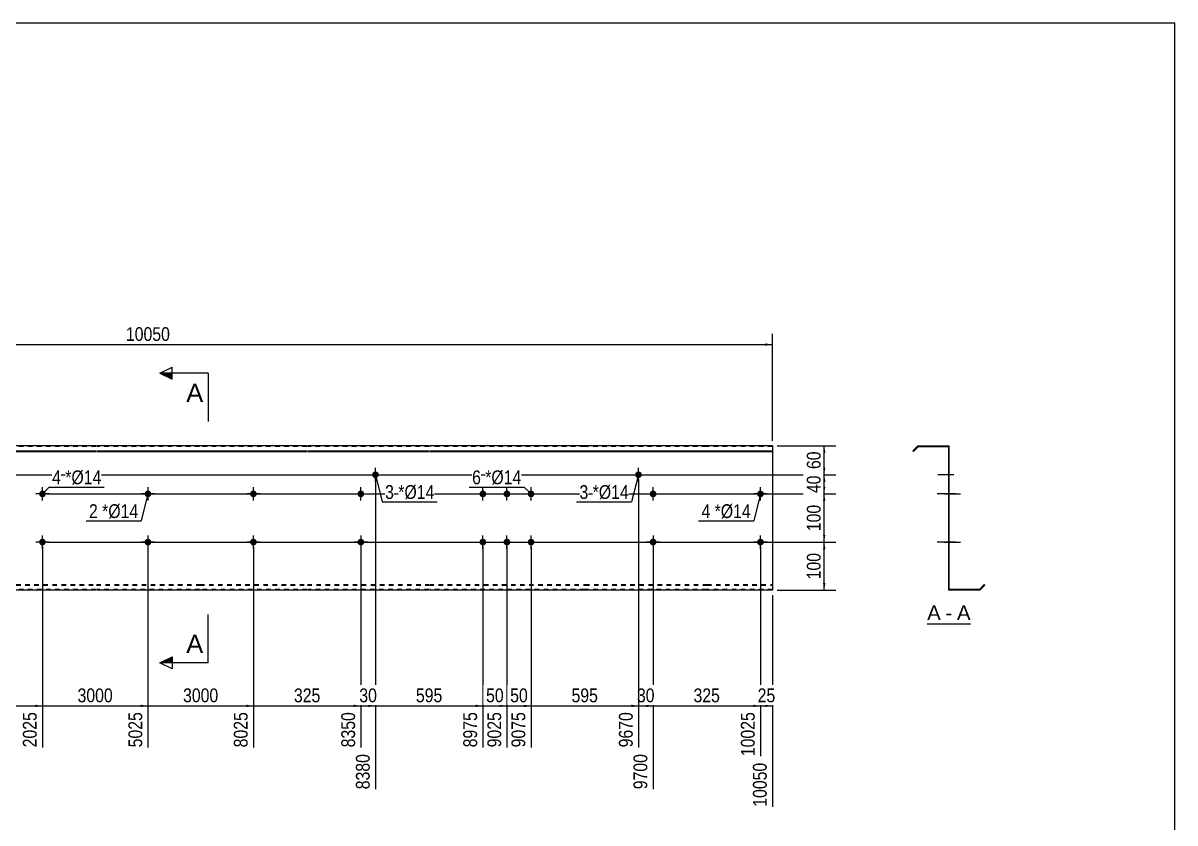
# Model space of a CAD drawing. Header units: millimetres. Extents: x -60 to 343, y -174 to 103.
# Drawn here: x 103.7 to 342.8, y -63.3 to 102.8 of the extents above; entities that cross this region are included whole.
import ezdxf

# ---------------------------------------------------------------- set-up
doc = ezdxf.new("R2010")
doc.units = ezdxf.units.MM
doc.linetypes.add('DXK_LINE_DOT1', pattern=[1.8814, 0.9407, -0.9407])
doc.styles.add('Arial', font='ARIAL.TTF', dxfattribs={"height": 0.2})
doc.styles.add('Arial Narrow', font='ARIALN.TTF', dxfattribs={"height": 0.2})

# ---------------------------------------------------------------- blocks, each defined once
blk = doc.blocks.new('Unknown-627191795-2017')
at = {"color": 5, "linetype": 'Continuous'}
for p, q in [((342.8, 102.75), (-57.2, 102.75)), ((342.8, -174.25), (342.8, 102.75))]:
    blk.add_line(p, q, dxfattribs=at)
blk = doc.blocks.new('Unknown-627191795-12 - 1242')
at = {"color": 7, "linetype": 'Continuous'}
blk.add_line((291.36, -21.95), (300.39, -21.95), dxfattribs=at)
at = {"color": 0, "linetype": 'Continuous'}
blk.add_wipeout([(294.2, -21.2), (294.2, -18), (291.36, -18), (291.36, -21.2)], dxfattribs=at)
blk.add_wipeout([(296.58, -21.2), (296.58, -18), (295.16, -18), (295.16, -21.2)], dxfattribs=at)
at = {"color": 96, "linetype": 'Continuous', "style": 'Arial'}
blk.add_text('A', height=3.06, dxfattribs=at).set_placement((291.36, -21.2))
at = {"color": 0, "linetype": 'Continuous'}
blk.add_wipeout([(300.39, -21.2), (300.39, -18), (297.54, -18), (297.54, -21.2)], dxfattribs=at)
at = {"color": 96, "linetype": 'Continuous', "style": 'Arial'}
for s, p in [('A', (297.54, -21.2)), ('-', (295.16, -21.2))]:
    blk.add_text(s, height=3.06, dxfattribs=at).set_placement(p)
blk = doc.blocks.new('Part-627191795-1218 - 1203')
at = {"color": 2, "linetype": 'Continuous'}
for p, q in [((118.84, 15), (96.64, 15)), ((140.34, 15), (118.94, 15)), ((162.63, 15), (140.44, 15)), ((187.96, 15), (162.73, 15)), ((220.25, 15), (188.06, 15)), ((245.57, 15), (220.35, 15)), ((259.27, 15), (245.67, 15)), ((259.27, 15), (259.27, 13.94)), ((96.64, 13.94), (118.84, 13.94)), ((96.64, 13.81), (118.84, 13.81)), ((118.94, 13.94), (140.34, 13.94)), ((118.94, 13.81), (140.34, 13.81)), ((140.44, 13.94), (162.63, 13.94)), ((140.44, 13.81), (162.63, 13.81)), ((162.73, 13.94), (187.96, 13.94)), ((162.73, 13.81), (187.96, 13.81)), ((188.06, 13.94), (220.25, 13.94)), ((188.06, 13.81), (220.25, 13.81)), ((220.35, 13.94), (245.57, 13.94)), ((220.35, 13.81), (245.57, 13.81)), ((245.67, 13.94), (259.27, 13.94)), ((245.67, 13.81), (259.27, 13.81)), ((259.27, 13.94), (259.27, -15)), ((118.84, -15), (96.64, -15)), ((140.34, -15), (118.94, -15)), ((162.63, -15), (140.44, -15)), ((187.96, -15), (162.73, -15)), ((220.25, -15), (188.06, -15)), ((245.57, -15), (220.35, -15)), ((259.27, -15), (245.67, -15))]:
    blk.add_line(p, q, dxfattribs=at)
at = {"color": 7, "linetype": 'DXK_LINE_DOT1'}
for p, q in [((118.84, 14.82), (96.64, 14.82)), ((140.34, 14.82), (118.94, 14.82)), ((162.63, 14.82), (140.44, 14.82)), ((187.96, 14.82), (162.73, 14.82)), ((220.25, 14.82), (188.06, 14.82)), ((245.57, 14.82), (220.35, 14.82)), ((259.27, 14.82), (245.67, 14.82)), ((96.64, -13.81), (118.84, -13.81)), ((96.64, -13.94), (118.84, -13.94)), ((118.94, -13.81), (140.34, -13.81)), ((118.94, -13.94), (140.34, -13.94)), ((140.44, -13.81), (162.63, -13.81)), ((140.44, -13.94), (162.63, -13.94)), ((162.73, -13.81), (187.96, -13.81)), ((162.73, -13.94), (187.96, -13.94)), ((188.06, -13.81), (220.25, -13.81)), ((188.06, -13.94), (220.25, -13.94)), ((220.35, -13.81), (245.57, -13.81)), ((220.35, -13.94), (245.57, -13.94)), ((245.67, -13.81), (259.27, -13.81)), ((245.67, -13.94), (259.27, -13.94)), ((118.84, -14.82), (96.64, -14.82)), ((140.34, -14.82), (118.94, -14.82)), ((162.63, -14.82), (140.44, -14.82)), ((187.96, -14.82), (162.73, -14.82)), ((220.25, -14.82), (188.06, -14.82)), ((245.57, -14.82), (220.35, -14.82)), ((259.27, -14.82), (245.67, -14.82))]:
    blk.add_line(p, q, dxfattribs=at)
blk = doc.blocks.new('Bolt-627191795-1219 - 1203')
at = {"linetype": 'Continuous'}
blk.add_hatch(color=3, dxfattribs=at).paths.add_polyline_path([(176.16, 8.98, -1), (177.56, 8.98, -1)])
at = {"color": 3, "linetype": 'Continuous'}
for p, q in [((176.86, 7.58), (176.86, 10.38)), ((175.46, 8.98), (178.26, 8.98))]:
    blk.add_line(p, q, dxfattribs=at)
blk = doc.blocks.new('Bolt-627191795-1220 - 1203')
at = {"linetype": 'Continuous'}
blk.add_hatch(color=3, dxfattribs=at).paths.add_polyline_path([(230.75, 8.98, -1), (232.15, 8.98, -1)])
at = {"color": 3, "linetype": 'Continuous'}
for p, q in [((231.45, 7.58), (231.45, 10.38)), ((230.05, 8.98), (232.85, 8.98))]:
    blk.add_line(p, q, dxfattribs=at)
blk = doc.blocks.new('Bolt-627191795-1221 - 1203')
at = {"linetype": 'Continuous'}
for points in [[(198.45, 5, -1), (199.85, 5, -1)], [(203.45, 5, -1), (204.85, 5, -1)], [(208.45, 5, -1), (209.85, 5, -1)], [(198.45, -5, -1), (199.85, -5, -1)], [(203.45, -5, -1), (204.85, -5, -1)], [(208.45, -5, -1), (209.85, -5, -1)]]:
    blk.add_hatch(color=3, dxfattribs=at).paths.add_polyline_path(points)
at = {"color": 3, "linetype": 'Continuous'}
for p, q in [((197.75, 5), (200.55, 5)), ((199.15, 3.6), (199.15, 6.4)), ((202.75, 5), (205.55, 5)), ((204.15, 3.6), (204.15, 6.4)), ((207.75, 5), (210.55, 5)), ((209.15, 3.6), (209.15, 6.4)), ((199.15, -6.4), (199.15, -3.6)), ((204.15, -6.4), (204.15, -3.6)), ((209.15, -6.4), (209.15, -3.6)), ((197.75, -5), (200.55, -5)), ((202.75, -5), (205.55, -5)), ((207.75, -5), (210.55, -5))]:
    blk.add_line(p, q, dxfattribs=at)
blk = doc.blocks.new('Bolt-627191795-1222 - 1203')
at = {"linetype": 'Continuous'}
blk.add_hatch(color=3, dxfattribs=at).paths.add_polyline_path([(174.53, -5, -1), (173.13, -5, -1)])
at = {"color": 3, "linetype": 'Continuous'}
for p, q in [((173.83, -3.6), (173.83, -6.4)), ((175.23, -5), (172.43, -5))]:
    blk.add_line(p, q, dxfattribs=at)
blk = doc.blocks.new('Bolt-627191795-1227 - 1203')
at = {"linetype": 'Continuous'}
for points in [[(130.34, 5, -1), (128.94, 5, -1)], [(130.34, -5, -1), (128.94, -5, -1)]]:
    blk.add_hatch(color=3, dxfattribs=at).paths.add_polyline_path(points)
at = {"color": 3, "linetype": 'Continuous'}
for p, q in [((131.04, 5), (128.24, 5)), ((129.64, 6.4), (129.64, 3.6)), ((129.64, -3.6), (129.64, -6.4)), ((131.04, -5), (128.24, -5))]:
    blk.add_line(p, q, dxfattribs=at)
blk = doc.blocks.new('Bolt-627191795-1228 - 1203')
at = {"linetype": 'Continuous'}
blk.add_hatch(color=3, dxfattribs=at).paths.add_polyline_path([(173.13, 5, -1), (174.53, 5, -1)])
at = {"color": 3, "linetype": 'Continuous'}
for p, q in [((172.43, 5), (175.23, 5)), ((173.83, 3.6), (173.83, 6.4))]:
    blk.add_line(p, q, dxfattribs=at)
blk = doc.blocks.new('Bolt-627191795-1232 - 1203')
at = {"linetype": 'Continuous'}
for points in [[(1.8, 5, -1), (3.2, 5, -1)], [(107.04, 5, -1), (108.44, 5, -1)]]:
    blk.add_hatch(color=3, dxfattribs=at).paths.add_polyline_path(points)
at = {"color": 3, "linetype": 'Continuous'}
for p, q in [((3.9, 5), (1.1, 5)), ((2.5, 3.6), (2.5, 6.4)), ((109.14, 5), (106.34, 5)), ((107.74, 3.6), (107.74, 6.4))]:
    blk.add_line(p, q, dxfattribs=at)
blk = doc.blocks.new('Bolt-627191795-1233 - 1203')
at = {"linetype": 'Continuous'}
for points in [[(1.8, -5, -1), (3.2, -5, -1)], [(107.04, -5, -1), (108.44, -5, -1)]]:
    blk.add_hatch(color=3, dxfattribs=at).paths.add_polyline_path(points)
at = {"color": 3, "linetype": 'Continuous'}
for p, q in [((2.5, -6.4), (2.5, -3.6)), ((107.74, -6.4), (107.74, -3.6)), ((3.9, -5), (1.1, -5)), ((109.14, -5), (106.34, -5))]:
    blk.add_line(p, q, dxfattribs=at)
blk = doc.blocks.new('Bolt-627191795-1234 - 1203')
at = {"linetype": 'Continuous'}
blk.add_hatch(color=3, dxfattribs=at).paths.add_polyline_path([(233.78, 5, -1), (235.18, 5, -1)])
at = {"color": 3, "linetype": 'Continuous'}
for p, q in [((233.08, 5), (235.88, 5)), ((234.48, 3.6), (234.48, 6.4))]:
    blk.add_line(p, q, dxfattribs=at)
blk = doc.blocks.new('Bolt-627191795-1235 - 1203')
at = {"linetype": 'Continuous'}
blk.add_hatch(color=3, dxfattribs=at).paths.add_polyline_path([(235.18, -5, -1), (233.78, -5, -1)])
at = {"color": 3, "linetype": 'Continuous'}
for p, q in [((234.48, -3.6), (234.48, -6.4)), ((235.88, -5), (233.08, -5))]:
    blk.add_line(p, q, dxfattribs=at)
blk = doc.blocks.new('Bolt-627191795-1236 - 1203')
at = {"linetype": 'Continuous'}
for points in [[(150.83, 5, -1), (152.23, 5, -1)], [(256.07, 5, -1), (257.47, 5, -1)]]:
    blk.add_hatch(color=3, dxfattribs=at).paths.add_polyline_path(points)
at = {"color": 3, "linetype": 'Continuous'}
for p, q in [((152.93, 5), (150.13, 5)), ((151.53, 3.6), (151.53, 6.4)), ((258.17, 5), (255.37, 5)), ((256.77, 3.6), (256.77, 6.4))]:
    blk.add_line(p, q, dxfattribs=at)
blk = doc.blocks.new('Bolt-627191795-1237 - 1203')
at = {"linetype": 'Continuous'}
for points in [[(150.83, -5, -1), (152.23, -5, -1)], [(256.07, -5, -1), (257.47, -5, -1)]]:
    blk.add_hatch(color=3, dxfattribs=at).paths.add_polyline_path(points)
at = {"color": 3, "linetype": 'Continuous'}
for p, q in [((151.53, -6.4), (151.53, -3.6)), ((256.77, -6.4), (256.77, -3.6)), ((152.93, -5), (150.13, -5)), ((258.17, -5), (255.37, -5))]:
    blk.add_line(p, q, dxfattribs=at)
blk = doc.blocks.new('Bolt-627191795-1248 - 1242')
at = {"linetype": 'Continuous'}
blk.add_hatch(color=3, dxfattribs=at).paths.add_polyline_path([(295.96, -5.7), (295.96, -4.3), (295.78, -4.3), (295.78, -5.7)])
at = {"color": 3, "linetype": 'Continuous'}
for p, q in [((295.96, -4.3), (295.78, -4.3)), ((296.76, -5), (295.78, -5)), ((295.96, -5.7), (295.78, -5.7))]:
    blk.add_line(p, q, dxfattribs=at)
blk = doc.blocks.new('Part-627191795-1244 - 1242')
at = {"color": 2, "linetype": 'Continuous'}
for p, q in [((289.46, 15), (288.4, 13.94)), ((288.53, 13.81), (289.54, 14.82)), ((289.46, 15), (295.96, 15)), ((289.54, 14.82), (295.78, 14.82)), ((295.78, 14.82), (295.78, -15)), ((295.96, -14.82), (295.96, 15)), ((288.4, 13.94), (288.53, 13.81)), ((303.21, -13.81), (302.21, -14.82)), ((302.28, -15), (303.34, -13.94)), ((303.34, -13.94), (303.21, -13.81)), ((302.28, -15), (295.78, -15)), ((302.21, -14.82), (295.96, -14.82))]:
    blk.add_line(p, q, dxfattribs=at)
blk = doc.blocks.new('Bolt-627191795-1245 - 1242')
at = {"linetype": 'Continuous'}
blk.add_hatch(color=3, dxfattribs=at).paths.add_polyline_path([(295.78, 9.68), (295.78, 8.28), (295.96, 8.28), (295.96, 9.68)])
at = {"color": 3, "linetype": 'Continuous'}
for p, q in [((295.96, 9.68), (295.78, 9.68)), ((296.91, 8.98), (293.61, 8.98)), ((295.96, 8.28), (295.78, 8.28))]:
    blk.add_line(p, q, dxfattribs=at)
blk = doc.blocks.new('Bolt-627191795-1246 - 1242')
at = {"linetype": 'Continuous'}
blk.add_hatch(color=3, dxfattribs=at).paths.add_polyline_path([(295.78, 9.68), (295.78, 8.28), (295.96, 8.28), (295.96, 9.68)])
at = {"color": 3, "linetype": 'Continuous'}
for p, q in [((295.96, 9.68), (295.78, 9.68)), ((296.91, 8.98), (293.61, 8.98)), ((295.96, 8.28), (295.78, 8.28))]:
    blk.add_line(p, q, dxfattribs=at)
blk = doc.blocks.new('Bolt-627191795-1247 - 1242')
at = {"linetype": 'Continuous'}
for points in [[(295.78, 5.7), (295.78, 4.3), (295.96, 4.3), (295.96, 5.7)], [(295.78, 5.7), (295.78, 4.3), (295.96, 4.3), (295.96, 5.7)], [(295.78, 5.7), (295.78, 4.3), (295.96, 4.3), (295.96, 5.7)], [(295.78, -4.3), (295.78, -5.7), (295.96, -5.7), (295.96, -4.3)], [(295.78, -4.3), (295.78, -5.7), (295.96, -5.7), (295.96, -4.3)], [(295.78, -4.3), (295.78, -5.7), (295.96, -5.7), (295.96, -4.3)]]:
    blk.add_hatch(color=3, dxfattribs=at).paths.add_polyline_path(points)
at = {"color": 3, "linetype": 'Continuous'}
for p, q in [((297.26, 5), (293.46, 5)), ((297.26, 5), (293.46, 5)), ((297.26, 5), (293.46, 5)), ((295.96, 5.7), (295.78, 5.7)), ((295.96, 5.7), (295.78, 5.7)), ((295.96, 5.7), (295.78, 5.7)), ((295.96, 4.3), (295.78, 4.3)), ((295.96, 4.3), (295.78, 4.3)), ((295.96, 4.3), (295.78, 4.3)), ((295.96, -4.3), (295.78, -4.3)), ((295.96, -4.3), (295.78, -4.3)), ((295.96, -4.3), (295.78, -4.3)), ((297.26, -5), (293.46, -5)), ((297.26, -5), (293.46, -5)), ((297.26, -5), (293.46, -5)), ((295.96, -5.7), (295.78, -5.7)), ((295.96, -5.7), (295.78, -5.7)), ((295.96, -5.7), (295.78, -5.7))]:
    blk.add_line(p, q, dxfattribs=at)
blk = doc.blocks.new('Bolt-627191795-1249 - 1242')
at = {"linetype": 'Continuous'}
blk.add_hatch(color=3, dxfattribs=at).paths.add_polyline_path([(295.78, 9.68), (295.78, 8.28), (295.96, 8.28), (295.96, 9.68)])
at = {"color": 3, "linetype": 'Continuous'}
for p, q in [((295.96, 9.68), (295.78, 9.68)), ((296.91, 8.98), (293.61, 8.98)), ((295.96, 8.28), (295.78, 8.28))]:
    blk.add_line(p, q, dxfattribs=at)
blk = doc.blocks.new('Bolt-627191795-1250 - 1242')
at = {"linetype": 'Continuous'}
blk.add_hatch(color=3, dxfattribs=at).paths.add_polyline_path([(295.78, 9.68), (295.78, 8.28), (295.96, 8.28), (295.96, 9.68)])
at = {"color": 3, "linetype": 'Continuous'}
for p, q in [((295.96, 9.68), (295.78, 9.68)), ((296.91, 8.98), (293.61, 8.98)), ((295.96, 8.28), (295.78, 8.28))]:
    blk.add_line(p, q, dxfattribs=at)
blk = doc.blocks.new('Bolt-627191795-1251 - 1242')
at = {"linetype": 'Continuous'}
for points in [[(295.78, 5.7), (295.78, 4.3), (295.96, 4.3), (295.96, 5.7)], [(295.78, 5.7), (295.78, 4.3), (295.96, 4.3), (295.96, 5.7)], [(295.78, 5.7), (295.78, 4.3), (295.96, 4.3), (295.96, 5.7)], [(295.78, -4.3), (295.78, -5.7), (295.96, -5.7), (295.96, -4.3)], [(295.78, -4.3), (295.78, -5.7), (295.96, -5.7), (295.96, -4.3)], [(295.78, -4.3), (295.78, -5.7), (295.96, -5.7), (295.96, -4.3)]]:
    blk.add_hatch(color=3, dxfattribs=at).paths.add_polyline_path(points)
at = {"color": 3, "linetype": 'Continuous'}
for p, q in [((297.26, 5), (293.46, 5)), ((297.26, 5), (293.46, 5)), ((297.26, 5), (293.46, 5)), ((295.96, 5.7), (295.78, 5.7)), ((295.96, 5.7), (295.78, 5.7)), ((295.96, 5.7), (295.78, 5.7)), ((295.96, 4.3), (295.78, 4.3)), ((295.96, 4.3), (295.78, 4.3)), ((295.96, 4.3), (295.78, 4.3)), ((295.96, -4.3), (295.78, -4.3)), ((295.96, -4.3), (295.78, -4.3)), ((295.96, -4.3), (295.78, -4.3)), ((297.26, -5), (293.46, -5)), ((297.26, -5), (293.46, -5)), ((297.26, -5), (293.46, -5)), ((295.96, -5.7), (295.78, -5.7)), ((295.96, -5.7), (295.78, -5.7)), ((295.96, -5.7), (295.78, -5.7))]:
    blk.add_line(p, q, dxfattribs=at)
blk = doc.blocks.new('Bolt-627191795-1252 - 1242')
at = {"linetype": 'Continuous'}
blk.add_hatch(color=3, dxfattribs=at).paths.add_polyline_path([(295.96, -5.7), (295.96, -4.3), (295.78, -4.3), (295.78, -5.7)])
at = {"color": 3, "linetype": 'Continuous'}
for p, q in [((295.96, -4.3), (295.78, -4.3)), ((296.76, -5), (295.78, -5)), ((295.96, -5.7), (295.78, -5.7))]:
    blk.add_line(p, q, dxfattribs=at)
blk = doc.blocks.new('Bolt-627191795-1253 - 1242')
at = {"linetype": 'Continuous'}
for points in [[(295.96, 4.3), (295.96, 5.7), (295.78, 5.7), (295.78, 4.3)], [(295.96, -5.7), (295.96, -4.3), (295.78, -4.3), (295.78, -5.7)]]:
    blk.add_hatch(color=3, dxfattribs=at).paths.add_polyline_path(points)
at = {"color": 3, "linetype": 'Continuous'}
for p, q in [((295.96, 5), (293.78, 5)), ((295.96, 5.7), (295.78, 5.7)), ((295.96, 4.3), (295.78, 4.3)), ((295.96, -4.3), (295.78, -4.3)), ((295.96, -5), (293.78, -5)), ((295.96, -5.7), (295.78, -5.7))]:
    blk.add_line(p, q, dxfattribs=at)
blk = doc.blocks.new('Bolt-627191795-1254 - 1242')
at = {"linetype": 'Continuous'}
blk.add_hatch(color=3, dxfattribs=at).paths.add_polyline_path([(295.78, 5.7), (295.78, 4.3), (295.96, 4.3), (295.96, 5.7)])
at = {"color": 3, "linetype": 'Continuous'}
for p, q in [((296.91, 5), (293.61, 5)), ((295.96, 5.7), (295.78, 5.7)), ((295.96, 4.3), (295.78, 4.3))]:
    blk.add_line(p, q, dxfattribs=at)
blk = doc.blocks.new('Bolt-627191795-1255 - 1242')
at = {"linetype": 'Continuous'}
blk.add_hatch(color=3, dxfattribs=at).paths.add_polyline_path([(295.78, 5.7), (295.78, 4.3), (295.96, 4.3), (295.96, 5.7)])
at = {"color": 3, "linetype": 'Continuous'}
for p, q in [((296.91, 5), (293.61, 5)), ((295.96, 5.7), (295.78, 5.7)), ((295.96, 4.3), (295.78, 4.3))]:
    blk.add_line(p, q, dxfattribs=at)
blk = doc.blocks.new('Bolt-627191795-1256 - 1242')
at = {"linetype": 'Continuous'}
blk.add_hatch(color=3, dxfattribs=at).paths.add_polyline_path([(295.78, 5.7), (295.78, 4.3), (295.96, 4.3), (295.96, 5.7)])
at = {"color": 3, "linetype": 'Continuous'}
for p, q in [((296.91, 5), (293.61, 5)), ((295.96, 5.7), (295.78, 5.7)), ((295.96, 4.3), (295.78, 4.3))]:
    blk.add_line(p, q, dxfattribs=at)
blk = doc.blocks.new('Bolt-627191795-1257 - 1242')
at = {"linetype": 'Continuous'}
blk.add_hatch(color=3, dxfattribs=at).paths.add_polyline_path([(295.96, -5.7), (295.96, -4.3), (295.78, -4.3), (295.78, -5.7)])
at = {"color": 3, "linetype": 'Continuous'}
for p, q in [((295.96, -4.3), (295.78, -4.3)), ((296.76, -5), (295.78, -5)), ((295.96, -5.7), (295.78, -5.7))]:
    blk.add_line(p, q, dxfattribs=at)
blk = doc.blocks.new('Bolt-627191795-1258 - 1242')
at = {"linetype": 'Continuous'}
blk.add_hatch(color=3, dxfattribs=at).paths.add_polyline_path([(295.78, 5.7), (295.78, 4.3), (295.96, 4.3), (295.96, 5.7)])
blk.add_hatch(color=3, dxfattribs=at).paths.add_polyline_path([(295.78, 5.7), (295.78, 4.3), (295.96, 4.3), (295.96, 5.7)])
at = {"color": 3, "linetype": 'Continuous'}
for p, q in [((294.98, 5), (298.28, 5)), ((294.98, 5), (298.28, 5)), ((295.78, 5.7), (295.96, 5.7)), ((295.78, 5.7), (295.96, 5.7)), ((295.78, 4.3), (295.96, 4.3)), ((295.78, 4.3), (295.96, 4.3))]:
    blk.add_line(p, q, dxfattribs=at)
blk = doc.blocks.new('Bolt-627191795-1259 - 1242')
at = {"linetype": 'Continuous'}
blk.add_hatch(color=3, dxfattribs=at).paths.add_polyline_path([(295.78, -4.3), (295.78, -5.7), (295.96, -5.7), (295.96, -4.3)])
blk.add_hatch(color=3, dxfattribs=at).paths.add_polyline_path([(295.78, -4.3), (295.78, -5.7), (295.96, -5.7), (295.96, -4.3)])
at = {"color": 3, "linetype": 'Continuous'}
for p, q in [((295.78, -4.3), (295.96, -4.3)), ((295.78, -4.3), (295.96, -4.3)), ((294.98, -5), (298.28, -5)), ((294.98, -5), (298.28, -5)), ((295.78, -5.7), (295.96, -5.7)), ((295.78, -5.7), (295.96, -5.7))]:
    blk.add_line(p, q, dxfattribs=at)
blk = doc.blocks.new('Bolt-627191795-1260 - 1242')
at = {"linetype": 'Continuous'}
blk.add_hatch(color=3, dxfattribs=at).paths.add_polyline_path([(295.78, 5.7), (295.78, 4.3), (295.96, 4.3), (295.96, 5.7)])
at = {"color": 3, "linetype": 'Continuous'}
for p, q in [((296.91, 5), (293.61, 5)), ((295.96, 5.7), (295.78, 5.7)), ((295.96, 4.3), (295.78, 4.3))]:
    blk.add_line(p, q, dxfattribs=at)
blk = doc.blocks.new('Bolt-627191795-1261 - 1242')
at = {"linetype": 'Continuous'}
blk.add_hatch(color=3, dxfattribs=at).paths.add_polyline_path([(295.96, -5.7), (295.96, -4.3), (295.78, -4.3), (295.78, -5.7)])
at = {"color": 3, "linetype": 'Continuous'}
for p, q in [((295.96, -4.3), (295.78, -4.3)), ((296.76, -5), (295.78, -5)), ((295.96, -5.7), (295.78, -5.7))]:
    blk.add_line(p, q, dxfattribs=at)
blk = doc.blocks.new('Bolt-627191795-1262 - 1242')
at = {"linetype": 'Continuous'}
blk.add_hatch(color=3, dxfattribs=at).paths.add_polyline_path([(295.78, 5.7), (295.78, 4.3), (295.96, 4.3), (295.96, 5.7)])
blk.add_hatch(color=3, dxfattribs=at).paths.add_polyline_path([(295.78, 5.7), (295.78, 4.3), (295.96, 4.3), (295.96, 5.7)])
at = {"color": 3, "linetype": 'Continuous'}
for p, q in [((294.98, 5), (298.28, 5)), ((294.98, 5), (298.28, 5)), ((295.78, 5.7), (295.96, 5.7)), ((295.78, 5.7), (295.96, 5.7)), ((295.78, 4.3), (295.96, 4.3)), ((295.78, 4.3), (295.96, 4.3))]:
    blk.add_line(p, q, dxfattribs=at)
blk = doc.blocks.new('Bolt-627191795-1263 - 1242')
at = {"linetype": 'Continuous'}
blk.add_hatch(color=3, dxfattribs=at).paths.add_polyline_path([(295.78, -4.3), (295.78, -5.7), (295.96, -5.7), (295.96, -4.3)])
blk.add_hatch(color=3, dxfattribs=at).paths.add_polyline_path([(295.78, -4.3), (295.78, -5.7), (295.96, -5.7), (295.96, -4.3)])
at = {"color": 3, "linetype": 'Continuous'}
for p, q in [((295.78, -4.3), (295.96, -4.3)), ((295.78, -4.3), (295.96, -4.3)), ((294.98, -5), (298.28, -5)), ((294.98, -5), (298.28, -5)), ((295.78, -5.7), (295.96, -5.7)), ((295.78, -5.7), (295.96, -5.7))]:
    blk.add_line(p, q, dxfattribs=at)
blk = doc.blocks.new('StraightDimension-627191795-1279 - 1203')
at = {"linetype": 'Continuous'}
blk.add_hatch(color=7, dxfattribs=at).paths.add_polyline_path([(255.27, -38.75), (256.77, -39), (255.27, -39.25)])
at = {"color": 7, "linetype": 'Continuous'}
for p, q in [((234.48, -6), (234.48, -56.31)), ((256.77, -6), (256.77, -49.44)), ((234.48, -39), (256.77, -39))]:
    blk.add_line(p, q, dxfattribs=at)
at = {"color": 0}
blk.add_wipeout([(248.97, -38.85), (248.97, -34.65), (242.28, -34.65), (242.28, -38.85)], dxfattribs=at)
at = {"color": 0, "linetype": 'Continuous'}
blk.add_wipeout([(256.17, -39.7), (251.97, -39.7), (251.97, -50.04), (256.17, -50.04)], dxfattribs=at)
at = {"color": 3, "style": 'Arial Narrow'}
blk.add_text('325', height=2.863, dxfattribs=at).set_placement((242.88, -38.25))
at = {"color": 3, "linetype": 'Continuous', "style": 'Arial Narrow'}
blk.add_text('10025', height=2.863, rotation=90.0002, dxfattribs=at).set_placement((255.57, -49.44))
blk = doc.blocks.new('StraightDimension-627191795-1289 - 1203')
at = {"linetype": 'Continuous'}
blk.add_hatch(color=7, dxfattribs=at).paths.add_polyline_path([(106.24, -38.75), (107.74, -39), (106.24, -39.25)])
at = {"color": 7, "linetype": 'Continuous'}
for p, q in [((85.44, -6), (85.44, -56.31)), ((107.74, -6), (107.74, -47.61)), ((85.44, -39), (107.74, -39))]:
    blk.add_line(p, q, dxfattribs=at)
at = {"color": 0}
blk.add_wipeout([(99.93, -38.85), (99.93, -34.65), (93.25, -34.65), (93.25, -38.85)], dxfattribs=at)
at = {"color": 0, "linetype": 'Continuous'}
blk.add_wipeout([(107.14, -39.7), (102.94, -39.7), (102.94, -48.21), (107.14, -48.21)], dxfattribs=at)
at = {"color": 3, "style": 'Arial Narrow'}
blk.add_text('325', height=2.863, dxfattribs=at).set_placement((93.85, -38.25))
at = {"color": 3, "linetype": 'Continuous', "style": 'Arial Narrow'}
blk.add_text('2025', height=2.863, rotation=90.0002, dxfattribs=at).set_placement((106.54, -47.61))
blk = doc.blocks.new('StraightDimension-627191795-1284 - 1203')
at = {"linetype": 'Continuous'}
blk.add_hatch(color=7, dxfattribs=at).paths.add_polyline_path([(197.65, -38.75), (199.15, -39), (197.65, -39.25)])
at = {"color": 7, "linetype": 'Continuous'}
for p, q in [((176.86, 7.98), (176.86, -56.31)), ((199.15, -6), (199.15, -47.61)), ((176.86, -39), (199.15, -39))]:
    blk.add_line(p, q, dxfattribs=at)
at = {"color": 0}
blk.add_wipeout([(191.35, -38.85), (191.35, -34.65), (184.66, -34.65), (184.66, -38.85)], dxfattribs=at)
at = {"color": 0, "linetype": 'Continuous'}
blk.add_wipeout([(198.55, -39.7), (194.35, -39.7), (194.35, -48.21), (198.55, -48.21)], dxfattribs=at)
at = {"color": 3, "style": 'Arial Narrow'}
blk.add_text('595', height=2.863, dxfattribs=at).set_placement((185.26, -38.25))
at = {"color": 3, "linetype": 'Continuous', "style": 'Arial Narrow'}
blk.add_text('8975', height=2.863, rotation=90.0002, dxfattribs=at).set_placement((197.95, -47.61))
blk = doc.blocks.new('StraightDimension-627191795-1283 - 1203')
at = {"linetype": 'Continuous'}
blk.add_hatch(color=7, dxfattribs=at).paths.add_polyline_path([(202.65, -38.75), (204.15, -39), (202.65, -39.25)])
at = {"color": 7, "linetype": 'Continuous'}
for p, q in [((199.15, -6), (199.15, -47.61)), ((204.15, -6), (204.15, -47.61)), ((199.15, -39), (204.15, -39))]:
    blk.add_line(p, q, dxfattribs=at)
at = {"color": 0}
blk.add_wipeout([(204.08, -38.85), (204.08, -34.65), (199.22, -34.65), (199.22, -38.85)], dxfattribs=at)
at = {"color": 3, "style": 'Arial Narrow'}
blk.add_text('50', height=2.863, dxfattribs=at).set_placement((199.82, -38.25))
at = {"color": 0, "linetype": 'Continuous'}
blk.add_wipeout([(203.55, -39.7), (199.35, -39.7), (199.35, -48.21), (203.55, -48.21)], dxfattribs=at)
at = {"color": 3, "linetype": 'Continuous', "style": 'Arial Narrow'}
blk.add_text('9025', height=2.863, rotation=90.0002, dxfattribs=at).set_placement((202.95, -47.61))
blk = doc.blocks.new('StraightDimension-627191795-1282 - 1203')
at = {"linetype": 'Continuous'}
blk.add_hatch(color=7, dxfattribs=at).paths.add_polyline_path([(207.65, -38.75), (209.15, -39), (207.65, -39.25)])
at = {"color": 7, "linetype": 'Continuous'}
for p, q in [((204.15, -6), (204.15, -47.61)), ((209.15, -6), (209.15, -47.61)), ((204.15, -39), (209.15, -39))]:
    blk.add_line(p, q, dxfattribs=at)
at = {"color": 0}
blk.add_wipeout([(209.08, -38.85), (209.08, -34.65), (204.22, -34.65), (204.22, -38.85)], dxfattribs=at)
at = {"color": 3, "style": 'Arial Narrow'}
blk.add_text('50', height=2.863, dxfattribs=at).set_placement((204.82, -38.25))
at = {"color": 0, "linetype": 'Continuous'}
blk.add_wipeout([(208.55, -39.7), (204.35, -39.7), (204.35, -48.21), (208.55, -48.21)], dxfattribs=at)
at = {"color": 3, "linetype": 'Continuous', "style": 'Arial Narrow'}
blk.add_text('9075', height=2.863, rotation=90.0002, dxfattribs=at).set_placement((207.95, -47.61))
blk = doc.blocks.new('StraightDimension-627191795-1286 - 1203')
at = {"linetype": 'Continuous'}
blk.add_hatch(color=7, dxfattribs=at).paths.add_polyline_path([(172.33, -38.75), (173.83, -39), (172.33, -39.25)])
at = {"color": 7, "linetype": 'Continuous'}
for p, q in [((151.53, -6), (151.53, -47.61)), ((173.83, -6), (173.83, -47.61)), ((151.53, -39), (173.83, -39))]:
    blk.add_line(p, q, dxfattribs=at)
at = {"color": 0}
blk.add_wipeout([(166.02, -38.85), (166.02, -34.65), (159.34, -34.65), (159.34, -38.85)], dxfattribs=at)
at = {"color": 0, "linetype": 'Continuous'}
blk.add_wipeout([(173.23, -39.7), (169.03, -39.7), (169.03, -48.21), (173.23, -48.21)], dxfattribs=at)
at = {"color": 3, "style": 'Arial Narrow'}
blk.add_text('325', height=2.863, dxfattribs=at).set_placement((159.94, -38.25))
at = {"color": 3, "linetype": 'Continuous', "style": 'Arial Narrow'}
blk.add_text('8350', height=2.863, rotation=90.0002, dxfattribs=at).set_placement((172.63, -47.61))
blk = doc.blocks.new('StraightDimension-627191795-1280 - 1203')
at = {"linetype": 'Continuous'}
blk.add_hatch(color=7, dxfattribs=at).paths.add_polyline_path([(232.98, -38.75), (234.48, -39), (232.98, -39.25)])
at = {"color": 7, "linetype": 'Continuous'}
for p, q in [((231.45, 7.98), (231.45, -47.61)), ((234.48, -6), (234.48, -56.31)), ((231.45, -39), (234.48, -39))]:
    blk.add_line(p, q, dxfattribs=at)
at = {"color": 0}
blk.add_wipeout([(235.39, -38.85), (235.39, -34.65), (230.53, -34.65), (230.53, -38.85)], dxfattribs=at)
at = {"color": 0, "linetype": 'Continuous'}
blk.add_wipeout([(233.88, -48.4), (229.68, -48.4), (229.68, -56.91), (233.88, -56.91)], dxfattribs=at)
at = {"color": 3, "style": 'Arial Narrow'}
blk.add_text('30', height=2.863, dxfattribs=at).set_placement((231.13, -38.25))
at = {"color": 3, "linetype": 'Continuous', "style": 'Arial Narrow'}
blk.add_text('9700', height=2.863, rotation=90.0002, dxfattribs=at).set_placement((233.28, -56.31))
blk = doc.blocks.new('StraightDimension-627191795-1375 - 1203')
at = {"linetype": 'Continuous'}
for points in [[(269.75, 13.5), (270, 15), (270.25, 13.5)], [(270.25, 10.48), (270, 8.98), (269.75, 10.48)]]:
    blk.add_hatch(color=7, dxfattribs=at).paths.add_polyline_path(points)
at = {"color": 7, "linetype": 'Continuous'}
for p, q in [((260.27, 15), (272.4, 15)), ((270, 8.98), (270, 15)), ((83.41, 8.98), (272.4, 8.98))]:
    blk.add_line(p, q, dxfattribs=at)
at = {"color": 0}
blk.add_wipeout([(269.85, 14.42), (265.65, 14.42), (265.65, 9.56), (269.85, 9.56)], dxfattribs=at)
at = {"color": 3, "style": 'Arial Narrow'}
blk.add_text('60', height=2.863, rotation=90.0002, dxfattribs=at).set_placement((269.25, 10.16))
blk = doc.blocks.new('StraightDimension-627191795-1288 - 1203')
at = {"linetype": 'Continuous'}
blk.add_hatch(color=7, dxfattribs=at).paths.add_polyline_path([(128.14, -38.75), (129.64, -39), (128.14, -39.25)])
at = {"color": 7, "linetype": 'Continuous'}
for p, q in [((107.74, -6), (107.74, -47.61)), ((129.64, -6), (129.64, -47.61)), ((107.74, -39), (129.64, -39))]:
    blk.add_line(p, q, dxfattribs=at)
at = {"color": 0}
blk.add_wipeout([(122.94, -38.85), (122.94, -34.65), (114.43, -34.65), (114.43, -38.85)], dxfattribs=at)
at = {"color": 0, "linetype": 'Continuous'}
blk.add_wipeout([(129.04, -39.7), (124.84, -39.7), (124.84, -48.21), (129.04, -48.21)], dxfattribs=at)
at = {"color": 3, "style": 'Arial Narrow'}
blk.add_text('3000', height=2.863, dxfattribs=at).set_placement((115.03, -38.25))
at = {"color": 3, "linetype": 'Continuous', "style": 'Arial Narrow'}
blk.add_text('5025', height=2.863, rotation=90.0002, dxfattribs=at).set_placement((128.44, -47.61))
blk = doc.blocks.new('StraightDimension-627191795-1377 - 1203')
at = {"linetype": 'Continuous'}
for points in [[(269.75, 3.5), (270, 5), (270.25, 3.5)], [(270.25, -3.5), (270, -5), (269.75, -3.5)]]:
    blk.add_hatch(color=7, dxfattribs=at).paths.add_polyline_path(points)
at = {"color": 7, "linetype": 'Continuous'}
for p, q in [((108.74, 5), (272.4, 5)), ((270, -5), (270, 5)), ((108.74, -5), (272.4, -5))]:
    blk.add_line(p, q, dxfattribs=at)
at = {"color": 0}
blk.add_wipeout([(269.85, 3.34), (265.65, 3.34), (265.65, -3.34), (269.85, -3.34)], dxfattribs=at)
at = {"color": 3, "style": 'Arial Narrow'}
blk.add_text('100', height=2.863, rotation=90.0002, dxfattribs=at).set_placement((269.25, -2.74))
blk = doc.blocks.new('StraightDimension-627191795-1285 - 1203')
at = {"linetype": 'Continuous'}
blk.add_hatch(color=7, dxfattribs=at).paths.add_polyline_path([(175.36, -38.75), (176.86, -39), (175.36, -39.25)])
at = {"color": 7, "linetype": 'Continuous'}
for p, q in [((176.86, 7.98), (176.86, -56.31)), ((173.83, -6), (173.83, -47.61)), ((173.83, -39), (176.86, -39))]:
    blk.add_line(p, q, dxfattribs=at)
at = {"color": 0}
blk.add_wipeout([(177.77, -38.85), (177.77, -34.65), (172.91, -34.65), (172.91, -38.85)], dxfattribs=at)
at = {"color": 0, "linetype": 'Continuous'}
blk.add_wipeout([(176.26, -48.4), (172.06, -48.4), (172.06, -56.91), (176.26, -56.91)], dxfattribs=at)
at = {"color": 3, "style": 'Arial Narrow'}
blk.add_text('30', height=2.863, dxfattribs=at).set_placement((173.51, -38.25))
at = {"color": 3, "linetype": 'Continuous', "style": 'Arial Narrow'}
blk.add_text('8380', height=2.863, rotation=90.0002, dxfattribs=at).set_placement((175.66, -56.31))
blk = doc.blocks.new('StraightDimension-627191795-1278 - 1203')
at = {"linetype": 'Continuous'}
blk.add_hatch(color=7, dxfattribs=at).paths.add_polyline_path([(257.77, -38.75), (259.27, -39), (257.77, -39.25)])
at = {"color": 7, "linetype": 'Continuous'}
for p, q in [((256.77, -6), (256.77, -49.44)), ((259.27, -16), (259.27, -59.94)), ((256.77, -39), (259.27, -39))]:
    blk.add_line(p, q, dxfattribs=at)
at = {"color": 0}
blk.add_wipeout([(260.45, -38.85), (260.45, -34.65), (255.59, -34.65), (255.59, -38.85)], dxfattribs=at)
at = {"color": 0, "linetype": 'Continuous'}
blk.add_wipeout([(258.67, -50.2), (254.47, -50.2), (254.47, -60.54), (258.67, -60.54)], dxfattribs=at)
at = {"color": 3, "style": 'Arial Narrow'}
blk.add_text('25', height=2.863, dxfattribs=at).set_placement((256.19, -38.25))
at = {"color": 3, "linetype": 'Continuous', "style": 'Arial Narrow'}
blk.add_text('10050', height=2.863, rotation=90.0002, dxfattribs=at).set_placement((258.07, -59.94))
blk = doc.blocks.new('StraightDimension-627191795-1281 - 1203')
at = {"linetype": 'Continuous'}
blk.add_hatch(color=7, dxfattribs=at).paths.add_polyline_path([(229.95, -38.75), (231.45, -39), (229.95, -39.25)])
at = {"color": 7, "linetype": 'Continuous'}
for p, q in [((231.45, 7.98), (231.45, -47.61)), ((209.15, -6), (209.15, -47.61)), ((209.15, -39), (231.45, -39))]:
    blk.add_line(p, q, dxfattribs=at)
at = {"color": 0}
blk.add_wipeout([(223.64, -38.85), (223.64, -34.65), (216.96, -34.65), (216.96, -38.85)], dxfattribs=at)
at = {"color": 0, "linetype": 'Continuous'}
blk.add_wipeout([(230.85, -39.7), (226.65, -39.7), (226.65, -48.21), (230.85, -48.21)], dxfattribs=at)
at = {"color": 3, "style": 'Arial Narrow'}
blk.add_text('595', height=2.863, dxfattribs=at).set_placement((217.56, -38.25))
at = {"color": 3, "linetype": 'Continuous', "style": 'Arial Narrow'}
blk.add_text('9670', height=2.863, rotation=90.0002, dxfattribs=at).set_placement((230.25, -47.61))
blk = doc.blocks.new('StraightDimension-627191795-1287 - 1203')
at = {"linetype": 'Continuous'}
blk.add_hatch(color=7, dxfattribs=at).paths.add_polyline_path([(150.03, -38.75), (151.53, -39), (150.03, -39.25)])
at = {"color": 7, "linetype": 'Continuous'}
for p, q in [((129.64, -6), (129.64, -47.61)), ((151.53, -6), (151.53, -47.61)), ((129.64, -39), (151.53, -39))]:
    blk.add_line(p, q, dxfattribs=at)
at = {"color": 0}
blk.add_wipeout([(144.84, -38.85), (144.84, -34.65), (136.33, -34.65), (136.33, -38.85)], dxfattribs=at)
at = {"color": 0, "linetype": 'Continuous'}
blk.add_wipeout([(150.93, -39.7), (146.73, -39.7), (146.73, -48.21), (150.93, -48.21)], dxfattribs=at)
at = {"color": 3, "style": 'Arial Narrow'}
blk.add_text('3000', height=2.863, dxfattribs=at).set_placement((136.93, -38.25))
at = {"color": 3, "linetype": 'Continuous', "style": 'Arial Narrow'}
blk.add_text('8025', height=2.863, rotation=90.0002, dxfattribs=at).set_placement((150.33, -47.61))
blk = doc.blocks.new('StraightDimension-627191795-1376 - 1203')
at = {"linetype": 'Continuous'}
for points in [[(269.75, 7.48), (270, 8.98), (270.25, 7.48)], [(270.25, 6.5), (270, 5), (269.75, 6.5)]]:
    blk.add_hatch(color=7, dxfattribs=at).paths.add_polyline_path(points)
at = {"color": 7, "linetype": 'Continuous'}
for p, q in [((83.41, 8.98), (272.4, 8.98)), ((270, 5), (270, 8.98)), ((108.74, 5), (272.4, 5))]:
    blk.add_line(p, q, dxfattribs=at)
at = {"color": 0}
blk.add_wipeout([(269.85, 9.42), (265.65, 9.42), (265.65, 4.56), (269.85, 4.56)], dxfattribs=at)
at = {"color": 3, "style": 'Arial Narrow'}
blk.add_text('40', height=2.863, rotation=90.0002, dxfattribs=at).set_placement((269.25, 5.16))
blk = doc.blocks.new('StraightDimension-627191795-1378 - 1203')
at = {"linetype": 'Continuous'}
for points in [[(269.75, -6.5), (270, -5), (270.25, -6.5)], [(270.25, -13.5), (270, -15), (269.75, -13.5)]]:
    blk.add_hatch(color=7, dxfattribs=at).paths.add_polyline_path(points)
at = {"color": 7, "linetype": 'Continuous'}
for p, q in [((108.74, -5), (272.4, -5)), ((270, -15), (270, -5)), ((260.27, -15), (272.4, -15))]:
    blk.add_line(p, q, dxfattribs=at)
at = {"color": 0}
blk.add_wipeout([(269.85, -6.66), (265.65, -6.66), (265.65, -13.34), (269.85, -13.34)], dxfattribs=at)
at = {"color": 3, "style": 'Arial Narrow'}
blk.add_text('100', height=2.863, rotation=90.0002, dxfattribs=at).set_placement((269.25, -12.74))
blk = doc.blocks.new('StraightDimension-627191795-1405 - 1203')
at = {"linetype": 'Continuous'}
blk.add_hatch(color=7, dxfattribs=at).paths.add_polyline_path([(257.77, 36.25), (259.27, 36), (257.77, 35.75)])
at = {"color": 7, "linetype": 'Continuous'}
for p, q in [((0, 36), (259.27, 36)), ((259.27, 16), (259.27, 38.25))]:
    blk.add_line(p, q, dxfattribs=at)
at = {"color": 0}
blk.add_wipeout([(134.81, 36.15), (134.81, 40.35), (124.47, 40.35), (124.47, 36.15)], dxfattribs=at)
at = {"color": 3, "style": 'Arial Narrow'}
blk.add_text('10050', height=2.863, dxfattribs=at).set_placement((125.07, 36.75))
blk = doc.blocks.new('MarkSet-627191795-1420 - 1203')
at = {"color": 0}
blk.add_wipeout([(180.7, 3.96), (180.7, 6.96), (178.87, 6.96), (178.87, 3.96)], dxfattribs=at)
blk.add_wipeout([(180.7, 3.96), (180.7, 6.96), (178.87, 6.96), (178.87, 3.96)], dxfattribs=at)
at = {"color": 7, "linetype": 'Continuous'}
blk.add_line((176.86, 8.98), (178.27, 3.36), dxfattribs=at)
at = {"color": 0}
blk.add_wipeout([(182.88, 3.96), (182.88, 6.96), (181.6, 6.96), (181.6, 3.96)], dxfattribs=at)
blk.add_wipeout([(182.88, 3.96), (182.88, 6.96), (181.6, 6.96), (181.6, 3.96)], dxfattribs=at)
at = {"color": 3, "style": 'Arial Narrow'}
blk.add_text('3', height=2.86, dxfattribs=at).set_placement((178.87, 3.96))
at = {"color": 0}
blk.add_wipeout([(189.09, 3.96), (189.09, 6.96), (182.88, 6.96), (182.88, 3.96)], dxfattribs=at)
blk.add_wipeout([(189.09, 3.96), (189.09, 6.96), (182.88, 6.96), (182.88, 3.96)], dxfattribs=at)
at = {"color": 7, "linetype": 'Continuous'}
blk.add_line((178.27, 3.36), (189.69, 3.36), dxfattribs=at)
at = {"color": 3, "style": 'Arial Narrow'}
for s, height, p in [('*', 2.86, (181.6, 3.96)), ('Ø14', 2.863, (182.88, 3.96))]:
    blk.add_text(s, height=height, dxfattribs=at).set_placement(p)
blk = doc.blocks.new('MarkSet-627191795-1427 - 1203')
at = {"color": 0}
blk.add_wipeout([(221.04, 3.96), (221.04, 6.96), (219.21, 6.96), (219.21, 3.96)], dxfattribs=at)
blk.add_wipeout([(221.04, 3.96), (221.04, 6.96), (219.21, 6.96), (219.21, 3.96)], dxfattribs=at)
blk.add_wipeout([(223.22, 3.96), (223.22, 6.96), (221.94, 6.96), (221.94, 3.96)], dxfattribs=at)
blk.add_wipeout([(223.22, 3.96), (223.22, 6.96), (221.94, 6.96), (221.94, 3.96)], dxfattribs=at)
at = {"color": 3, "style": 'Arial Narrow'}
blk.add_text('3', height=2.86, dxfattribs=at).set_placement((219.21, 3.96))
at = {"color": 0}
blk.add_wipeout([(229.43, 3.96), (229.43, 6.96), (223.22, 6.96), (223.22, 3.96)], dxfattribs=at)
blk.add_wipeout([(229.43, 3.96), (229.43, 6.96), (223.22, 6.96), (223.22, 3.96)], dxfattribs=at)
at = {"color": 7, "linetype": 'Continuous'}
for p in [(231.45, 8.98), (218.61, 3.36)]:
    blk.add_line(p, (230.03, 3.36), dxfattribs=at)
at = {"color": 3, "style": 'Arial Narrow'}
for s, height, p in [('*', 2.86, (221.94, 3.96)), ('Ø14', 2.863, (223.22, 3.96))]:
    blk.add_text(s, height=height, dxfattribs=at).set_placement(p)
blk = doc.blocks.new('SectionMark-627191795-1276 - 1203')
at = {"linetype": 'Continuous'}
for points in [[(134.64, 30.05), (134.64, 28.8), (132.14, 30.05)], [(134.64, -28.8), (134.64, -30.05), (132.14, -30.05)]]:
    blk.add_hatch(color=30, dxfattribs=at).paths.add_polyline_path(points)
at = {"color": 30, "linetype": 'Continuous'}
for p, q in [((132.14, 30.05), (134.64, 31.3)), ((134.64, 28.8), (134.64, 31.3)), ((142.14, 30.05), (132.14, 30.05)), ((132.14, 30.05), (134.64, 28.8)), ((132.14, -30.05), (134.64, -28.8)), ((142.14, -30.05), (132.14, -30.05)), ((134.64, -31.3), (132.14, -30.05)), ((134.64, -28.8), (134.64, -31.3))]:
    blk.add_line(p, q, dxfattribs=at)
at = {"color": 0, "linetype": 'Continuous'}
for points in [[(141.14, 24.05), (141.14, 28.05), (137.58, 28.05), (137.58, 24.05)], [(141.14, -28.05), (141.14, -24.05), (137.58, -24.05), (137.58, -28.05)]]:
    blk.add_wipeout(points, dxfattribs=at)
at = {"color": 30, "linetype": 'Continuous'}
for p, q in [((142.14, 30.05), (142.14, 20.05)), ((142.14, -30.05), (142.14, -20.05))]:
    blk.add_line(p, q, dxfattribs=at)
at = {"color": 96, "linetype": 'Continuous', "style": 'Arial'}
for p in [(137.58, 24.05), (137.58, -28.05)]:
    blk.add_text('A', height=3.82, dxfattribs=at).set_placement(p)
blk = doc.blocks.new('MarkSet-627191795-1447 - 1203')
at = {"color": 0}
blk.add_wipeout([(111.58, 7.01), (111.58, 10.01), (109.75, 10.01), (109.75, 7.01)], dxfattribs=at)
blk.add_wipeout([(111.58, 7.01), (111.58, 10.01), (109.75, 10.01), (109.75, 7.01)], dxfattribs=at)
at = {"color": 7, "linetype": 'Continuous'}
blk.add_line((107.74, 5), (109.15, 6.41), dxfattribs=at)
at = {"color": 0}
blk.add_wipeout([(113.76, 7.01), (113.76, 10.01), (112.48, 10.01), (112.48, 7.01)], dxfattribs=at)
blk.add_wipeout([(113.76, 7.01), (113.76, 10.01), (112.48, 10.01), (112.48, 7.01)], dxfattribs=at)
at = {"color": 3, "style": 'Arial Narrow'}
blk.add_text('4', height=2.86, dxfattribs=at).set_placement((109.75, 7.01))
at = {"color": 0}
blk.add_wipeout([(119.97, 7.01), (119.97, 10.01), (113.76, 10.01), (113.76, 7.01)], dxfattribs=at)
blk.add_wipeout([(119.97, 7.01), (119.97, 10.01), (113.76, 10.01), (113.76, 7.01)], dxfattribs=at)
at = {"color": 7, "linetype": 'Continuous'}
blk.add_line((109.15, 6.41), (120.57, 6.41), dxfattribs=at)
at = {"color": 3, "style": 'Arial Narrow'}
for s, height, p in [('*', 2.86, (112.48, 7.01)), ('Ø14', 2.863, (113.76, 7.01))]:
    blk.add_text(s, height=height, dxfattribs=at).set_placement(p)
blk = doc.blocks.new('MarkSet-627191795-1452 - 1203')
at = {"color": 0}
blk.add_wipeout([(246.37, -0.01), (246.37, 2.99), (244.54, 2.99), (244.54, -0.01)], dxfattribs=at)
blk.add_wipeout([(246.37, -0.01), (246.37, 2.99), (244.54, 2.99), (244.54, -0.01)], dxfattribs=at)
blk.add_wipeout([(248.54, -0.01), (248.54, 2.99), (247.27, 2.99), (247.27, -0.01)], dxfattribs=at)
blk.add_wipeout([(248.54, -0.01), (248.54, 2.99), (247.27, 2.99), (247.27, -0.01)], dxfattribs=at)
at = {"color": 3, "style": 'Arial Narrow'}
blk.add_text('4', height=2.86, dxfattribs=at).set_placement((244.54, -0.01))
at = {"color": 0}
blk.add_wipeout([(254.76, -0.01), (254.76, 2.99), (248.54, 2.99), (248.54, -0.01)], dxfattribs=at)
blk.add_wipeout([(254.76, -0.01), (254.76, 2.99), (248.54, 2.99), (248.54, -0.01)], dxfattribs=at)
at = {"color": 7, "linetype": 'Continuous'}
for p in [(256.77, 5), (243.94, -0.61)]:
    blk.add_line(p, (255.36, -0.61), dxfattribs=at)
at = {"color": 3, "style": 'Arial Narrow'}
for s, height, p in [('*', 2.86, (247.27, -0.01)), ('Ø14', 2.863, (248.54, -0.01))]:
    blk.add_text(s, height=height, dxfattribs=at).set_placement(p)
blk = doc.blocks.new('Mark-627191795-1455 - 1203')
at = {"color": 0}
blk.add_wipeout([(198.75, 7.01), (198.75, 10.01), (196.92, 10.01), (196.92, 7.01)], dxfattribs=at)
blk.add_wipeout([(198.75, 7.01), (198.75, 10.01), (196.92, 10.01), (196.92, 7.01)], dxfattribs=at)
blk.add_wipeout([(200.92, 7.01), (200.92, 10.01), (199.65, 10.01), (199.65, 7.01)], dxfattribs=at)
blk.add_wipeout([(200.92, 7.01), (200.92, 10.01), (199.65, 10.01), (199.65, 7.01)], dxfattribs=at)
at = {"color": 3, "style": 'Arial Narrow'}
blk.add_text('6', height=2.86, dxfattribs=at).set_placement((196.92, 7.01))
at = {"color": 0}
blk.add_wipeout([(207.14, 7.01), (207.14, 10.01), (200.92, 10.01), (200.92, 7.01)], dxfattribs=at)
blk.add_wipeout([(207.14, 7.01), (207.14, 10.01), (200.92, 10.01), (200.92, 7.01)], dxfattribs=at)
at = {"color": 7, "linetype": 'Continuous'}
for p in [(196.32, 6.41), (209.15, 5)]:
    blk.add_line(p, (207.74, 6.41), dxfattribs=at)
at = {"color": 3, "style": 'Arial Narrow'}
for s, height, p in [('*', 2.86, (199.65, 7.01)), ('Ø14', 2.863, (200.92, 7.01))]:
    blk.add_text(s, height=height, dxfattribs=at).set_placement(p)
blk = doc.blocks.new('Mark-627191795-1457 - 1203')
at = {"color": 0}
blk.add_wipeout([(119.23, -0.01), (119.23, 2.99), (117.4, 2.99), (117.4, -0.01)], dxfattribs=at)
blk.add_wipeout([(119.23, -0.01), (119.23, 2.99), (117.4, 2.99), (117.4, -0.01)], dxfattribs=at)
blk.add_wipeout([(121.41, -0.01), (121.41, 2.99), (120.13, 2.99), (120.13, -0.01)], dxfattribs=at)
blk.add_wipeout([(121.41, -0.01), (121.41, 2.99), (120.13, 2.99), (120.13, -0.01)], dxfattribs=at)
at = {"color": 3, "style": 'Arial Narrow'}
blk.add_text('2', height=2.86, dxfattribs=at).set_placement((117.4, -0.01))
at = {"color": 0}
blk.add_wipeout([(127.62, -0.01), (127.62, 2.99), (121.41, 2.99), (121.41, -0.01)], dxfattribs=at)
blk.add_wipeout([(127.62, -0.01), (127.62, 2.99), (121.41, 2.99), (121.41, -0.01)], dxfattribs=at)
at = {"color": 7, "linetype": 'Continuous'}
for p in [(129.64, 5), (116.8, -0.61)]:
    blk.add_line(p, (128.22, -0.61), dxfattribs=at)
at = {"color": 3, "style": 'Arial Narrow'}
for s, height, p in [('*', 2.86, (120.13, -0.01)), ('Ø14', 2.863, (121.41, -0.01))]:
    blk.add_text(s, height=height, dxfattribs=at).set_placement(p)

msp = doc.modelspace()

# ---------------------------------------------------------------- block references
for name in ['Unknown-627191795-2017', 'Part-627191795-1218 - 1203', 'Part-627191795-1244 - 1242', 'Bolt-627191795-1219 - 1203', 'Bolt-627191795-1220 - 1203', 'Bolt-627191795-1245 - 1242', 'Bolt-627191795-1246 - 1242', 'Bolt-627191795-1249 - 1242', 'Bolt-627191795-1250 - 1242', 'Bolt-627191795-1232 - 1203', 'Bolt-627191795-1227 - 1203', 'Bolt-627191795-1236 - 1203', 'Bolt-627191795-1228 - 1203', 'Bolt-627191795-1221 - 1203', 'Bolt-627191795-1234 - 1203', 'Bolt-627191795-1247 - 1242', 'Bolt-627191795-1251 - 1242', 'Bolt-627191795-1254 - 1242', 'Bolt-627191795-1255 - 1242', 'Bolt-627191795-1256 - 1242', 'Bolt-627191795-1260 - 1242', 'Bolt-627191795-1253 - 1242', 'Bolt-627191795-1258 - 1242', 'Bolt-627191795-1262 - 1242', 'Bolt-627191795-1233 - 1203', 'Bolt-627191795-1237 - 1203', 'Bolt-627191795-1222 - 1203', 'Bolt-627191795-1235 - 1203', 'Bolt-627191795-1259 - 1242', 'Bolt-627191795-1263 - 1242', 'Bolt-627191795-1248 - 1242', 'Bolt-627191795-1252 - 1242', 'Bolt-627191795-1257 - 1242', 'Bolt-627191795-1261 - 1242']:
    msp.add_blockref(name, (0, 0))

# ---------------------------------------------------------------- next in the draw order: block references
for name in ['StraightDimension-627191795-1284 - 1203', 'StraightDimension-627191795-1289 - 1203', 'StraightDimension-627191795-1286 - 1203', 'StraightDimension-627191795-1279 - 1203', 'Unknown-627191795-12 - 1242']:
    msp.add_blockref(name, (0, 0))

# ---------------------------------------------------------------- next in the draw order: block references
for name in ['StraightDimension-627191795-1280 - 1203', 'StraightDimension-627191795-1288 - 1203', 'StraightDimension-627191795-1283 - 1203']:
    msp.add_blockref(name, (0, 0))

# ---------------------------------------------------------------- next in the draw order: block references
for name in ['StraightDimension-627191795-1375 - 1203', 'StraightDimension-627191795-1282 - 1203']:
    msp.add_blockref(name, (0, 0))

# ---------------------------------------------------------------- next in the draw order: block references
for name in ['StraightDimension-627191795-1405 - 1203', 'StraightDimension-627191795-1377 - 1203']:
    msp.add_blockref(name, (0, 0))

# ---------------------------------------------------------------- next in the draw order: block references
for name in ['StraightDimension-627191795-1285 - 1203', 'StraightDimension-627191795-1281 - 1203', 'StraightDimension-627191795-1287 - 1203', 'StraightDimension-627191795-1278 - 1203']:
    msp.add_blockref(name, (0, 0))

# ---------------------------------------------------------------- next in the draw order: block references
for name in ['StraightDimension-627191795-1376 - 1203', 'StraightDimension-627191795-1378 - 1203']:
    msp.add_blockref(name, (0, 0))

# ---------------------------------------------------------------- next in the draw order: block references
for name in ['SectionMark-627191795-1276 - 1203', 'MarkSet-627191795-1447 - 1203', 'Mark-627191795-1455 - 1203', 'MarkSet-627191795-1420 - 1203', 'MarkSet-627191795-1427 - 1203', 'MarkSet-627191795-1452 - 1203']:
    msp.add_blockref(name, (0, 0))

# ---------------------------------------------------------------- next in the draw order: block references
msp.add_blockref('Mark-627191795-1457 - 1203', (0, 0))

doc.saveas('drawing.dxf')
